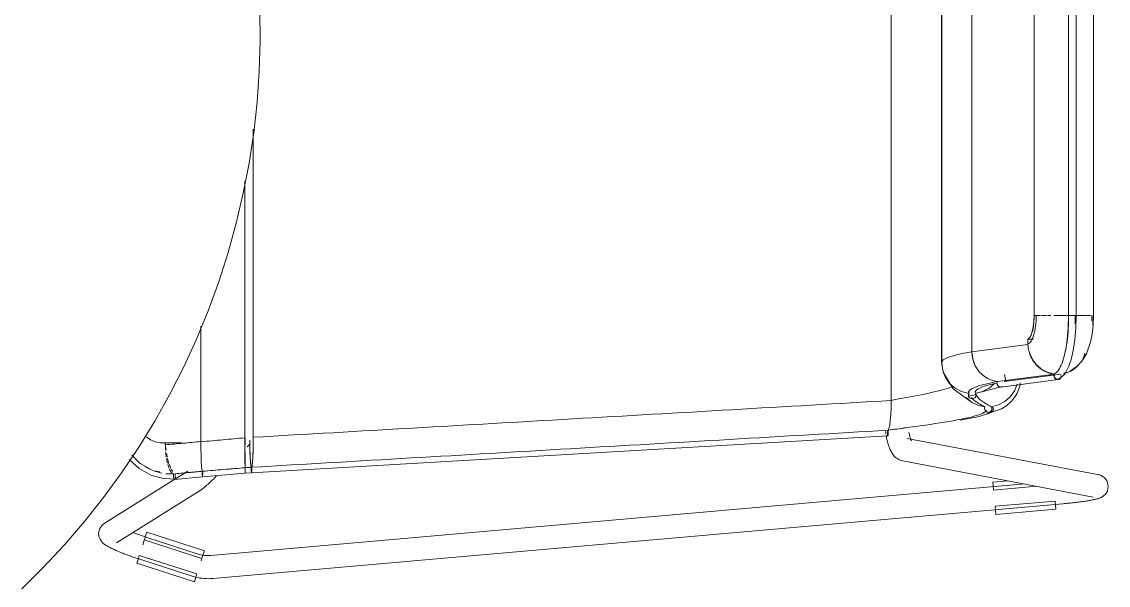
# Model space of a CAD drawing. Header units: millimetres. Extents: x 155927 to 326028, y -36033 to 97293.
# Drawn here: x 159566 to 160133, y 17119 to 17413 of the extents above; entities that cross this region are included whole.
import ezdxf

# ---------------------------------------------------------------- set-up
doc = ezdxf.new("R2010")
doc.units = ezdxf.units.MM
doc.header["$MEASUREMENT"] = 0
doc.layers.add('I-FURN', color=8, linetype='CONTINUOUS', lineweight=9)

msp = doc.modelspace()

# ---------------------------------------------------------------- linework, layer by layer
at = {"layer": 'I-FURN'}
for p, q in [((160019.85, 17215.12), (160019.85, 17598.52)), ((160019.85, 17598.52), (160019.85, 17215.12)), ((160046.2, 17578.67), (160046.2, 17273.87)), ((160046.35, 17234.42), (160046.35, 17579.21)), ((160046.35, 17579.21), (160046.35, 17234.42)), ((160061.95, 17240.46), (160061.95, 17573.17)), ((160061.95, 17573.17), (160061.95, 17240.46)), ((160094.42, 17554.24), (160094.42, 17259.39)), ((160094.48, 17259.39), (160094.48, 17554.24)), ((160112.32, 17554.24), (160112.32, 17259.39)), ((160116.28, 17259.39), (160116.28, 17554.24)), ((160125.32, 17259.39), (160125.32, 17554.24)), ((159690.79, 17402.5), (159690.65, 17418.5)), ((159690.3, 17386.51), (159690.79, 17402.5)), ((159689.17, 17370.55), (159690.3, 17386.51)), ((159687.4, 17354.65), (159689.17, 17370.55)), ((159685, 17338.83), (159687.4, 17354.65)), ((159687.12, 17195.86), (159687.12, 17356.44)), ((159687.12, 17356.44), (159687.12, 17195.86)), ((159681.96, 17323.12), (159685, 17338.83)), ((159682.8, 17195.6), (159682.8, 17329.34)), ((159682.8, 17329.34), (159682.8, 17195.6)), ((159678.3, 17307.55), (159681.96, 17323.12)), ((159674.02, 17292.13), (159678.3, 17307.55)), ((159669.13, 17276.9), (159674.02, 17292.13)), ((159663.63, 17261.87), (159669.13, 17276.9)), ((160046.2, 17273.87), (160046.2, 17234.96)), ((159657.54, 17247.08), (159663.63, 17261.87)), ((160094.42, 17259.39), (160094.31, 17256.35)), ((160095.55, 17259.39), (160097.81, 17259.39)), ((160096.01, 17259.39), (160096.01, 17259.39)), ((160100.8, 17259.39), (160098.33, 17259.39)), ((160103.16, 17259.39), (160101.32, 17259.39)), ((160108.34, 17259.39), (160104.79, 17259.39)), ((160108.54, 17259.39), (160112.35, 17259.39)), ((160112.35, 17259.39), (160108.54, 17259.39)), ((160112.24, 17253.16), (160112.32, 17259.39)), ((160116.28, 17259.39), (160112.33, 17259.39)), ((160112.33, 17259.39), (160112.43, 17259.39)), ((160112.43, 17259.39), (160112.66, 17259.39)), ((160112.66, 17259.39), (160112.99, 17259.39)), ((160112.99, 17259.39), (160113.4, 17259.39)), ((160113.4, 17259.39), (160113.88, 17259.39)), ((160113.88, 17259.39), (160114.38, 17259.39)), ((160114.38, 17259.39), (160114.87, 17259.39)), ((160114.87, 17259.39), (160115.32, 17259.39)), ((160115.32, 17259.39), (160115.71, 17259.39)), ((160115.71, 17259.39), (160116.02, 17259.39)), ((160116.02, 17259.39), (160116.21, 17259.39)), ((160116.04, 17259.39), (160119.07, 17259.39)), ((160119.05, 17259.39), (160116.04, 17259.39)), ((160116.28, 17259.39), (160116.19, 17252.85)), ((160116.21, 17259.39), (160116.28, 17259.39)), ((160121.8, 17259.39), (160119.22, 17259.39)), ((160123.83, 17259.39), (160122.08, 17259.39)), ((160125.3, 17259.39), (160125.02, 17259.39)), ((160125.15, 17259.39), (160125.32, 17259.39)), ((160125.32, 17259.39), (160125.21, 17254.36)), ((159659.84, 17253.77), (159659.84, 17193.66)), ((159659.84, 17193.66), (159659.84, 17253.77)), ((160093.48, 17251.01), (160092.81, 17249.03)), ((160093.99, 17253.5), (160093.48, 17251.01)), ((160094.31, 17256.35), (160093.99, 17253.5)), ((160111.71, 17246.6), (160112.24, 17253.16)), ((160116.19, 17252.85), (160115.7, 17246.73)), ((160125.21, 17254.36), (160124.7, 17249.54)), ((159650.86, 17232.54), (159657.54, 17247.08)), ((160092.02, 17247.67), (160091.16, 17247.04)), ((160091.16, 17247.04), (160094.17, 17247.04)), ((160091.16, 17247.04), (160091.23, 17244.32)), ((160091.18, 17247.04), (160094.17, 17247.03)), ((160092.81, 17249.03), (160092.02, 17247.67)), ((160111.12, 17242.59), (160111.71, 17246.6)), ((160115.7, 17246.73), (160114.86, 17241.11)), ((160123.91, 17245.5), (160121.78, 17239.45)), ((160124.7, 17249.54), (160123.91, 17245.5)), ((160091.23, 17244.32), (160061.95, 17240.46)), ((160061.95, 17240.46), (160062.43, 17236.69)), ((160110.15, 17238.16), (160111.12, 17242.59)), ((160114.86, 17241.11), (160113.76, 17236.41)), ((160046.2, 17234.96), (160047, 17229.92)), ((160046.35, 17234.42), (160046.83, 17230.63)), ((160046.83, 17230.63), (160046.36, 17234.42)), ((160062.43, 17236.69), (160063.75, 17233.14)), ((160109.06, 17234.72), (160110.15, 17238.16)), ((160113.76, 17236.41), (160112.6, 17232.96)), ((160119.39, 17235.57), (160117.1, 17233.1)), ((160121.78, 17239.45), (160119.39, 17235.57)), ((159643.6, 17218.28), (159650.86, 17232.54)), ((160048.2, 17227.07), (160046.83, 17230.63)), ((160046.83, 17230.63), (160048.19, 17227.06)), ((160047, 17229.92), (160048.37, 17226.75)), ((160047.07, 17229.77), (160052.18, 17221.12)), ((160063.75, 17233.14), (160065.83, 17230.03)), ((160065.83, 17230.03), (160068.57, 17227.54)), ((160105.03, 17228.76), (160075.33, 17224.91)), ((160078.88, 17224.93), (160108.57, 17228.78)), ((160079.66, 17225.06), (160078.97, 17228.55)), ((160107.38, 17228.62), (160102.6, 17228.01)), ((160110.41, 17228.84), (160107.51, 17226.29)), ((160112.6, 17232.96), (160110.41, 17228.84)), ((160113.2, 17230.42), (160113, 17230.32)), ((160117.1, 17233.1), (160113.2, 17230.42)), ((160048.19, 17227.06), (160050.36, 17223.93)), ((160050.37, 17223.93), (160048.2, 17227.07)), ((160050.36, 17223.93), (160053.24, 17221.42)), ((160053.24, 17221.42), (160050.37, 17223.93)), ((160070.96, 17221.42), (160073.84, 17223.93)), ((160075.17, 17224.44), (160075.14, 17223.94)), ((160075.14, 17223.94), (160075.22, 17223.45)), ((160075.22, 17223.45), (160075.41, 17223)), ((160075.41, 17223), (160075.71, 17222.62)), ((160075.71, 17222.62), (160076.09, 17222.32)), ((160077.24, 17222.08), (160107.01, 17225.94)), ((160084.17, 17220.02), (160085.57, 17223.54)), ((160085.62, 17218.95), (160086.91, 17222.55)), ((160086.91, 17222.55), (160087.14, 17224.32)), ((159635.78, 17204.33), (159643.6, 17218.28)), ((160052.18, 17221.12), (160061.72, 17214.14)), ((160056.63, 17219.67), (160053.24, 17221.42)), ((160053.24, 17221.42), (160056.63, 17219.66)), ((160056.63, 17219.66), (160060.35, 17218.77)), ((160060.15, 17217.81), (160060.19, 17218.3)), ((160060.18, 17218.3), (160060.15, 17217.8)), ((160060.23, 17217.32), (160060.15, 17217.81)), ((160060.15, 17217.8), (160060.23, 17217.31)), ((160060.35, 17218.77), (160060.18, 17218.3)), ((160060.19, 17218.3), (160060.35, 17218.77)), ((160060.43, 17216.86), (160060.23, 17217.32)), ((160060.23, 17217.31), (160060.43, 17216.86)), ((160060.25, 17217.26), (160064.14, 17218.09)), ((160060.33, 17219.84), (160060.38, 17216.96)), ((160060.75, 17216.48), (160060.43, 17216.86)), ((160060.43, 17216.86), (160060.74, 17216.48)), ((160063.77, 17216.86), (160063.45, 17216.48)), ((160063.45, 17216.48), (160063.77, 17216.86)), ((160063.97, 17217.32), (160063.77, 17216.86)), ((160063.77, 17216.86), (160063.97, 17217.31)), ((160065.7, 17219.13), (160063.83, 17218.8)), ((160063.85, 17218.77), (160067.57, 17219.66)), ((160063.85, 17218.77), (160064.01, 17218.3)), ((160064.01, 17218.3), (160063.85, 17218.77)), ((160064.05, 17217.81), (160063.97, 17217.32)), ((160063.97, 17217.31), (160064.05, 17217.8)), ((160064.01, 17218.3), (160064.05, 17217.81)), ((160064.05, 17217.8), (160064.01, 17218.3)), ((160077.31, 17222.1), (160065.7, 17219.13)), ((160067.57, 17219.66), (160070.96, 17221.42)), ((160076.09, 17222.32), (160076.53, 17222.13)), ((160076.53, 17222.13), (160077, 17222.07)), ((160077, 17222.07), (160077.47, 17222.13)), ((160077.47, 17222.13), (160077.91, 17222.32)), ((160079.17, 17214.46), (160082, 17216.94)), ((160082, 17216.94), (160084.17, 17220.02)), ((160084.27, 17216.67), (160085.62, 17218.95)), ((160019.64, 17207.81), (160019.79, 17211.35)), ((160019.79, 17211.28), (160019.64, 17207.81)), ((160019.79, 17211.35), (160019.85, 17215.12)), ((160019.85, 17215.04), (160019.79, 17211.35)), ((160061.8, 17214.2), (160058.96, 17216.59)), ((160058.96, 17216.59), (160061.8, 17214.19)), ((160060.74, 17216.48), (160061.15, 17216.18)), ((160061.15, 17216.19), (160060.75, 17216.48)), ((160061.61, 17216), (160061.15, 17216.19)), ((160061.15, 17216.18), (160061.61, 17216)), ((160062.1, 17215.93), (160061.61, 17216)), ((160061.61, 17216), (160062.1, 17215.93)), ((160061.72, 17214.14), (160063.47, 17213.25)), ((160065.12, 17212.55), (160061.8, 17214.2)), ((160061.8, 17214.19), (160065.12, 17212.55)), ((160062.59, 17216), (160062.1, 17215.93)), ((160062.1, 17215.93), (160062.59, 17216)), ((160063.05, 17216.19), (160062.59, 17216)), ((160062.59, 17216), (160063.05, 17216.18)), ((160063.45, 17216.48), (160063.05, 17216.19)), ((160063.05, 17216.18), (160063.45, 17216.48)), ((160068.74, 17211.76), (160065.12, 17212.55)), ((160065.12, 17212.55), (160068.73, 17211.76)), ((160068.58, 17211.29), (160068.55, 17210.79)), ((160068.56, 17210.79), (160068.59, 17211.29)), ((160068.73, 17211.76), (160068.58, 17211.29)), ((160068.59, 17211.29), (160068.74, 17211.76)), ((160072.22, 17211.81), (160075.85, 17212.72)), ((160072.22, 17211.81), (160072.38, 17211.34)), ((160072.39, 17211.34), (160072.22, 17211.81)), ((160072.38, 17211.34), (160072.43, 17210.85)), ((160072.43, 17210.84), (160072.39, 17211.34)), ((160075.85, 17212.72), (160079.17, 17214.46)), ((160077.43, 17210.7), (160080.25, 17212.51)), ((160080.25, 17212.51), (160082.5, 17214.51)), ((160082.5, 17214.51), (160084.27, 17216.67)), ((160019.4, 17204.71), (160019.64, 17207.81)), ((160019.64, 17207.76), (160019.4, 17204.71)), ((160056.05, 17204.81), (160065.71, 17206.71)), ((160065.71, 17206.71), (160077.43, 17210.7)), ((160068.55, 17210.79), (160068.64, 17210.3)), ((160068.65, 17210.3), (160068.56, 17210.79)), ((160068.64, 17210.3), (160068.85, 17209.85)), ((160068.85, 17209.85), (160068.65, 17210.3)), ((160069.17, 17209.47), (160068.85, 17209.85)), ((160068.85, 17209.85), (160069.17, 17209.47)), ((160069.57, 17209.18), (160069.17, 17209.47)), ((160069.17, 17209.47), (160069.57, 17209.18)), ((160070.03, 17209), (160069.57, 17209.18)), ((160069.57, 17209.18), (160070.03, 17209)), ((160070.52, 17208.94), (160070.03, 17209)), ((160070.03, 17209), (160070.52, 17208.94)), ((160071, 17209.01), (160070.52, 17208.94)), ((160070.52, 17208.94), (160071, 17209.01)), ((160071.46, 17209.21), (160071, 17209.01)), ((160071, 17209.01), (160071.46, 17209.21)), ((160071.85, 17209.51), (160071.46, 17209.21)), ((160071.46, 17209.21), (160071.85, 17209.51)), ((160072.16, 17209.9), (160071.85, 17209.51)), ((160071.85, 17209.51), (160072.16, 17209.89)), ((160072.35, 17210.35), (160072.16, 17209.9)), ((160072.16, 17209.89), (160072.35, 17210.35)), ((160072.43, 17210.85), (160072.35, 17210.35)), ((160072.35, 17210.35), (160072.43, 17210.84)), ((159627.4, 17190.69), (159635.78, 17204.33)), ((160018.72, 17200.47), (160018.32, 17199.56)), ((160018.32, 17199.57), (160018.72, 17200.47)), ((160018.72, 17200.47), (160019.09, 17202.22)), ((160019.09, 17202.21), (160018.72, 17200.47)), ((160019.09, 17202.22), (160019.4, 17204.71)), ((160019.4, 17204.68), (160019.09, 17202.21)), ((159682.81, 17191.81), (159682.8, 17195.6)), ((159682.8, 17195.6), (159682.81, 17191.81)), ((159682.93, 17195.59), (159682.93, 17191.81)), ((159682.93, 17191.81), (159682.93, 17195.59)), ((159685.34, 17194.32), (159685.36, 17192.07)), ((159686.23, 17177.41), (160018.14, 17196.7)), ((159687.09, 17192.08), (159687.12, 17195.86)), ((160017, 17198.22), (160016.9, 17198.95)), ((160017.11, 17197.51), (160017, 17198.22)), ((160017.35, 17196.11), (160017.23, 17196.8)), ((160017.49, 17195.43), (160017.35, 17196.11)), ((160017.63, 17194.76), (160017.49, 17195.43)), ((160017.78, 17194.11), (160017.63, 17194.76)), ((160017.92, 17199.06), (160017.92, 17198.56)), ((160017.92, 17198.56), (160017.92, 17199.05)), ((160017.92, 17198.56), (160017.93, 17198.07)), ((160017.93, 17198.06), (160017.92, 17198.56)), ((160017.93, 17198.07), (160017.95, 17197.62)), ((160017.95, 17197.61), (160017.93, 17198.06)), ((160017.95, 17197.62), (160017.99, 17197.24)), ((160017.99, 17197.23), (160017.95, 17197.61)), ((160017.99, 17197.24), (160018.03, 17196.95)), ((160018.03, 17196.94), (160017.99, 17197.23)), ((160018.03, 17196.95), (160018.08, 17196.76)), ((160018.08, 17196.76), (160018.03, 17196.94)), ((160018.08, 17196.76), (160018.14, 17196.7)), ((160018.14, 17196.7), (160018.08, 17196.76)), ((160018.14, 17196.7), (160018.19, 17196.77)), ((160018.19, 17196.77), (160018.14, 17196.7)), ((160018.19, 17196.77), (160018.24, 17196.97)), ((160018.24, 17196.96), (160018.19, 17196.77)), ((160018.24, 17196.97), (160018.28, 17197.26)), ((160018.28, 17197.26), (160018.24, 17196.96)), ((160018.28, 17197.26), (160018.32, 17197.65)), ((160018.32, 17197.65), (160018.28, 17197.26)), ((160018.34, 17199.1), (160018.32, 17199.57)), ((160018.32, 17199.56), (160018.34, 17199.09)), ((160018.32, 17197.65), (160018.34, 17198.11)), ((160018.34, 17198.1), (160018.32, 17197.65)), ((160018.35, 17198.6), (160018.34, 17199.1)), ((160018.34, 17199.09), (160018.35, 17198.59)), ((160018.34, 17198.11), (160018.35, 17198.6)), ((160018.35, 17198.59), (160018.34, 17198.1)), ((160127.51, 17176.48), (160028.22, 17195.3)), ((160029.24, 17197.85), (160029.14, 17198.34)), ((160029.34, 17197.38), (160029.24, 17197.85)), ((160029.45, 17196.93), (160029.34, 17197.38)), ((160029.55, 17196.51), (160029.45, 17196.93)), ((160029.66, 17196.12), (160029.55, 17196.51)), ((160029.77, 17195.75), (160029.66, 17196.12)), ((160029.88, 17195.41), (160029.77, 17195.75)), ((160029.98, 17195.11), (160029.88, 17195.41)), ((160030.08, 17194.84), (160029.98, 17195.11)), ((160030.18, 17194.61), (160030.08, 17194.84)), ((160030.27, 17194.41), (160030.18, 17194.61)), ((160030.34, 17194.26), (160030.27, 17194.41)), ((160030.39, 17194.18), (160030.34, 17194.26)), ((160030.43, 17194.1), (160030.39, 17194.18)), ((159618.49, 17177.41), (159627.4, 17190.69)), ((159640.04, 17192.95), (159649.79, 17192.95)), ((159641.28, 17191.96), (159641.28, 17193.01)), ((159659.84, 17193.66), (159659.86, 17189.9)), ((159659.86, 17189.89), (159659.84, 17193.54)), ((159659.94, 17186.36), (159659.86, 17189.8)), ((159659.86, 17189.8), (159659.94, 17186.36)), ((159682.81, 17188.25), (159682.81, 17191.81)), ((159682.81, 17191.81), (159682.81, 17188.24)), ((159683.95, 17190.9), (159685.48, 17192.38)), ((159685.36, 17192.07), (159685.44, 17188.52)), ((159685.44, 17188.52), (159685.56, 17185.4)), ((159686.89, 17185.39), (159687.02, 17188.52)), ((159687.02, 17188.52), (159687.09, 17192.08)), ((160017.95, 17193.46), (160017.78, 17194.11)), ((160018.12, 17192.83), (160017.95, 17193.46)), ((160018.3, 17192.22), (160018.12, 17192.83)), ((160018.49, 17191.61), (160018.3, 17192.22)), ((160018.7, 17191.02), (160018.49, 17191.61)), ((160018.92, 17190.44), (160018.7, 17191.02)), ((160019.15, 17189.87), (160018.92, 17190.44)), ((160019.41, 17189.31), (160019.15, 17189.87)), ((160019.68, 17188.75), (160019.41, 17189.31)), ((160019.97, 17188.22), (160019.68, 17188.75)), ((160030.45, 17194.08), (160030.43, 17194.1)), ((159627.63, 17179.56), (159622.48, 17184.3)), ((159628.21, 17182.24), (159623.74, 17186.51)), ((159659.94, 17186.36), (159660.05, 17183.26)), ((159660.05, 17183.26), (159659.94, 17186.3)), ((159660.05, 17183.26), (159660.2, 17180.79)), ((159660.2, 17180.78), (159660.05, 17183.22)), ((159682.82, 17185.12), (159682.81, 17188.24)), ((159682.81, 17188.24), (159682.82, 17185.11)), ((159682.83, 17182.61), (159682.82, 17185.11)), ((159682.82, 17185.11), (159682.83, 17182.61)), ((159682.91, 17185.13), (159682.9, 17182.63)), ((159682.9, 17182.63), (159682.91, 17185.13)), ((159682.92, 17188.25), (159682.91, 17185.13)), ((159682.91, 17185.13), (159682.92, 17188.25)), ((159685.56, 17185.4), (159685.72, 17182.91)), ((159685.72, 17182.91), (159685.92, 17181.15)), ((159686.54, 17181.13), (159686.73, 17182.88)), ((159686.73, 17182.88), (159686.89, 17185.39)), ((160020.29, 17187.68), (160019.97, 17188.22)), ((160020.65, 17187.14), (160020.29, 17187.68)), ((160021.05, 17186.61), (160020.65, 17187.14)), ((160021.51, 17186.08), (160021.05, 17186.61)), ((160022.02, 17185.56), (160021.51, 17186.08)), ((160022.62, 17185.05), (160022.02, 17185.56)), ((160023.31, 17184.57), (160022.62, 17185.05)), ((160024.1, 17184.13), (160023.31, 17184.57)), ((160025, 17183.77), (160024.1, 17184.13)), ((160025.98, 17183.51), (160025, 17183.77)), ((160025.98, 17183.51), (160125.27, 17164.69)), ((159609.06, 17164.49), (159618.49, 17177.41)), ((159633.64, 17176.17), (159627.63, 17179.56)), ((159634.04, 17178.88), (159628.21, 17182.24)), ((159653.03, 17178.23), (159646.58, 17174.19)), ((159660.2, 17180.79), (159660.38, 17179.05)), ((159660.38, 17179.05), (159660.2, 17180.77)), ((159660.57, 17178.16), (159660.38, 17179.05)), ((159660.38, 17179.05), (159660.57, 17178.16)), ((159660.57, 17177.69), (159660.56, 17177.19)), ((159660.56, 17177.19), (159660.57, 17177.69)), ((159660.56, 17177.19), (159660.57, 17176.7)), ((159660.57, 17176.7), (159660.56, 17177.19)), ((159660.57, 17178.16), (159660.57, 17177.69)), ((159660.57, 17177.69), (159660.57, 17178.16)), ((159660.67, 17175.31), (159682.87, 17177.13)), ((159660.77, 17177.67), (159660.76, 17178.15)), ((159660.76, 17178.15), (159660.77, 17177.68)), ((159660.77, 17177.18), (159660.76, 17176.69)), ((159660.77, 17176.68), (159660.77, 17177.18)), ((159682.85, 17180.86), (159682.83, 17182.61)), ((159682.83, 17182.61), (159682.85, 17180.86)), ((159682.86, 17179.98), (159682.85, 17180.86)), ((159682.85, 17180.86), (159682.86, 17179.97)), ((159682.86, 17179.51), (159682.86, 17179.98)), ((159682.86, 17179.97), (159682.86, 17179.5)), ((159682.86, 17179.01), (159682.86, 17179.51)), ((159682.86, 17179.5), (159682.86, 17179.01)), ((159682.86, 17178.52), (159682.86, 17179.01)), ((159682.86, 17179.01), (159682.86, 17178.51)), ((159682.86, 17178.07), (159682.86, 17178.52)), ((159682.86, 17178.51), (159682.86, 17178.06)), ((159682.86, 17177.69), (159682.86, 17178.07)), ((159682.86, 17178.06), (159682.86, 17177.68)), ((159682.86, 17177.39), (159682.86, 17177.69)), ((159682.86, 17177.68), (159682.86, 17177.39)), ((159682.87, 17179.98), (159682.88, 17179.51)), ((159682.88, 17179.51), (159682.87, 17179.98)), ((159682.88, 17179.02), (159682.87, 17178.53)), ((159682.87, 17178.52), (159682.88, 17179.01)), ((159682.87, 17178.53), (159682.87, 17178.07)), ((159682.87, 17178.07), (159682.87, 17178.52)), ((159682.87, 17178.07), (159682.87, 17177.69)), ((159682.87, 17177.69), (159682.87, 17178.07)), ((159686.23, 17177.41), (159682.87, 17177.14)), ((159682.87, 17177.21), (159682.87, 17177.14)), ((159682.87, 17177.14), (159682.87, 17177.2)), ((159682.87, 17177.2), (159682.87, 17177.13)), ((159682.87, 17177.13), (159682.87, 17177.2)), ((159682.88, 17179.51), (159682.88, 17179.02)), ((159682.88, 17179.01), (159682.88, 17179.51)), ((159682.9, 17182.63), (159682.89, 17180.88)), ((159682.89, 17180.88), (159682.9, 17182.63)), ((159685.92, 17181.15), (159686.13, 17180.25)), ((159686.13, 17180.25), (159686.12, 17179.78)), ((159686.12, 17179.78), (159686.12, 17179.29)), ((159686.12, 17179.29), (159686.12, 17178.8)), ((159686.12, 17178.8), (159686.13, 17178.35)), ((159686.13, 17178.35), (159686.15, 17177.96)), ((159686.15, 17177.96), (159686.17, 17177.67)), ((159686.17, 17177.67), (159686.2, 17177.48)), ((159686.2, 17177.48), (159686.23, 17177.41)), ((159686.23, 17177.41), (159686.25, 17177.48)), ((159686.25, 17177.48), (159686.28, 17177.66)), ((159686.28, 17177.66), (159686.3, 17177.96)), ((159686.3, 17177.96), (159686.32, 17178.34)), ((159686.32, 17178.34), (159686.33, 17178.79)), ((159686.33, 17180.24), (159686.54, 17181.13)), ((159686.33, 17179.78), (159686.33, 17180.24)), ((159686.34, 17179.28), (159686.33, 17179.78)), ((159686.33, 17178.79), (159686.34, 17179.28)), ((159646.21, 17173.96), (159609.44, 17150.92)), ((159640.16, 17174.29), (159633.64, 17176.17)), ((159647.07, 17174.01), (159640.16, 17174.29)), ((159646.18, 17173.89), (159660.67, 17175.31)), ((159660.57, 17176.7), (159660.58, 17176.24)), ((159660.58, 17176.25), (159660.57, 17176.7)), ((159660.59, 17175.87), (159660.58, 17176.25)), ((159660.58, 17176.24), (159660.59, 17175.86)), ((159660.62, 17175.57), (159660.59, 17175.87)), ((159660.59, 17175.86), (159660.62, 17175.57)), ((159660.62, 17175.57), (159660.64, 17175.38)), ((159660.67, 17175.31), (159660.64, 17175.38)), ((159660.64, 17175.38), (159660.67, 17175.31)), ((159660.69, 17175.38), (159660.67, 17175.31)), ((159660.67, 17175.31), (159660.69, 17175.37)), ((159660.69, 17175.37), (159660.72, 17175.56)), ((159660.72, 17175.56), (159660.69, 17175.38)), ((159660.72, 17175.56), (159660.74, 17175.85)), ((159660.74, 17175.85), (159660.72, 17175.56)), ((159660.75, 17176.24), (159660.74, 17175.85)), ((159660.74, 17175.85), (159660.75, 17176.23)), ((159660.76, 17176.69), (159660.75, 17176.24)), ((159660.75, 17176.23), (159660.77, 17176.68)), ((159663.19, 17171.18), (159663.54, 17171.5)), ((159663.54, 17171.5), (159663.9, 17171.83)), ((159663.9, 17171.83), (159664.28, 17172.17)), ((159664.28, 17172.17), (159664.67, 17172.53)), ((159664.67, 17172.53), (159665.07, 17172.89)), ((160089.55, 17171.51), (159665.05, 17134.22)), ((159665.07, 17172.89), (159665.49, 17173.27)), ((159665.49, 17173.27), (159665.91, 17173.67)), ((159665.91, 17173.67), (159666.35, 17174.07)), ((159666.35, 17174.07), (159666.79, 17174.48)), ((159666.79, 17174.48), (159667.24, 17174.91)), ((159667.24, 17174.91), (159667.71, 17175.34)), ((159667.71, 17175.34), (159668.18, 17175.78)), ((160080.82, 17173.24), (160072.92, 17172.55)), ((160073.1, 17170.51), (160072.92, 17172.55)), ((160127.92, 17176.4), (160127.51, 17176.48)), ((160128.44, 17176.26), (160127.92, 17176.4)), ((160129.06, 17176.05), (160128.44, 17176.26)), ((160129.86, 17175.67), (160129.06, 17176.05)), ((160130.94, 17174.92), (160129.86, 17175.67)), ((160132.27, 17173.35), (160130.94, 17174.92)), ((160132.27, 17173.35), (160133.1, 17170.6)), ((159615.81, 17140.75), (159659.4, 17168.06)), ((159659.4, 17168.06), (159659.72, 17168.27)), ((159659.72, 17168.27), (159659.98, 17168.46)), ((159659.98, 17168.46), (159660.21, 17168.63)), ((159660.21, 17168.63), (159660.43, 17168.8)), ((159660.43, 17168.8), (159660.65, 17168.98)), ((159660.65, 17168.98), (159660.89, 17169.17)), ((159660.89, 17169.17), (159661.13, 17169.38)), ((159661.13, 17169.38), (159661.38, 17169.59)), ((159661.38, 17169.59), (159661.64, 17169.82)), ((159661.64, 17169.82), (159661.92, 17170.06)), ((159661.92, 17170.06), (159662.22, 17170.32)), ((159662.22, 17170.32), (159662.53, 17170.59)), ((159662.53, 17170.59), (159662.85, 17170.88)), ((159662.85, 17170.88), (159663.19, 17171.18)), ((160073.28, 17168.44), (160073.1, 17170.51)), ((160073.29, 17168.32), (160095.9, 17170.3)), ((160131.58, 17166.18), (160130.67, 17165.33)), ((160132.62, 17167.83), (160131.58, 17166.18)), ((160133.1, 17170.6), (160132.62, 17167.83)), ((159599.11, 17151.96), (159609.06, 17164.49)), ((159666.1, 17122.27), (160109.42, 17161.21)), ((160105.44, 17162.63), (160074.03, 17159.87)), ((160105.46, 17162.51), (160105.64, 17160.44)), ((160105.64, 17160.44), (160105.82, 17158.4)), ((160109.58, 17161.23), (160109.42, 17161.21)), ((160110.33, 17161.3), (160109.58, 17161.23)), ((160111.08, 17161.37), (160110.33, 17161.3)), ((160111.83, 17161.44), (160111.08, 17161.37)), ((160112.58, 17161.51), (160111.83, 17161.44)), ((160113.32, 17161.59), (160112.58, 17161.51)), ((160114.05, 17161.67), (160113.32, 17161.59)), ((160114.77, 17161.75), (160114.05, 17161.67)), ((160115.49, 17161.83), (160114.77, 17161.75)), ((160116.2, 17161.91), (160115.49, 17161.83)), ((160116.9, 17161.99), (160116.2, 17161.91)), ((160117.59, 17162.08), (160116.9, 17161.99)), ((160118.26, 17162.17), (160117.59, 17162.08)), ((160118.93, 17162.25), (160118.26, 17162.17)), ((160119.58, 17162.34), (160118.93, 17162.25)), ((160120.21, 17162.43), (160119.58, 17162.34)), ((160120.83, 17162.52), (160120.21, 17162.43)), ((160121.43, 17162.61), (160120.83, 17162.52)), ((160122.02, 17162.71), (160121.43, 17162.61)), ((160122.59, 17162.8), (160122.02, 17162.71)), ((160123.14, 17162.89), (160122.59, 17162.8)), ((160123.67, 17162.99), (160123.14, 17162.89)), ((160124.19, 17163.08), (160123.67, 17162.99)), ((160124.68, 17163.17), (160124.19, 17163.08)), ((160125.16, 17163.27), (160124.68, 17163.17)), ((160125.62, 17163.37), (160125.16, 17163.27)), ((160126.06, 17163.47), (160125.62, 17163.37)), ((160126.49, 17163.57), (160126.06, 17163.47)), ((160126.9, 17163.67), (160126.49, 17163.57)), ((160127.3, 17163.78), (160126.9, 17163.67)), ((160127.7, 17163.89), (160127.3, 17163.78)), ((160128.1, 17164.02), (160127.7, 17163.89)), ((160128.5, 17164.16), (160128.1, 17164.02)), ((160128.93, 17164.33), (160128.5, 17164.16)), ((160129.4, 17164.54), (160128.93, 17164.33)), ((160129.96, 17164.85), (160129.4, 17164.54)), ((160130.67, 17165.33), (160129.96, 17164.85)), ((160074.23, 17157.68), (160074.05, 17159.75)), ((160074.41, 17155.64), (160074.23, 17157.68)), ((160105.82, 17158.4), (160074.41, 17155.64)), ((159588.67, 17139.83), (159599.11, 17151.96)), ((159608.32, 17150.03), (159607.1, 17148.3)), ((159608.32, 17150.03), (159609.44, 17150.92)), ((159607.1, 17148.3), (159606.51, 17146.07)), ((159606.51, 17146.07), (159606.68, 17144.1)), ((159606.68, 17144.1), (159607.21, 17142.71)), ((159624.7, 17146.12), (159625.32, 17145.88)), ((159625.32, 17145.88), (159625.96, 17145.65)), ((159625.96, 17145.65), (159626.61, 17145.41)), ((159626.61, 17145.41), (159627.26, 17145.18)), ((159627.26, 17145.18), (159627.93, 17144.94)), ((159627.93, 17144.94), (159628.6, 17144.71)), ((159628.6, 17144.71), (159629.28, 17144.47)), ((159629.28, 17144.47), (159629.97, 17144.24)), ((159629.97, 17144.24), (159630.66, 17144.01)), ((159630.36, 17142.47), (159631, 17144.44)), ((159630.66, 17144.01), (159631.35, 17143.78)), ((159631, 17144.44), (159631.63, 17146.39)), ((159631.35, 17143.78), (159631.68, 17143.68)), ((159661.63, 17136.71), (159631.63, 17146.39)), ((159658.49, 17134.96), (159631.68, 17143.68)), ((159577.76, 17128.13), (159588.67, 17139.83)), ((159607.21, 17142.71), (159607.77, 17141.8)), ((159607.77, 17141.8), (159608.29, 17141.17)), ((159608.29, 17141.17), (159608.76, 17140.71)), ((159608.76, 17140.71), (159609.18, 17140.34)), ((159609.18, 17140.34), (159609.59, 17140.03)), ((159609.59, 17140.03), (159609.98, 17139.75)), ((159609.98, 17139.75), (159610.36, 17139.49)), ((159610.36, 17139.49), (159610.75, 17139.25)), ((159610.75, 17139.25), (159611.15, 17139.02)), ((159611.15, 17139.02), (159611.56, 17138.79)), ((159611.56, 17138.79), (159611.99, 17138.56)), ((159611.99, 17138.56), (159612.43, 17138.33)), ((159612.43, 17138.33), (159612.89, 17138.1)), ((159612.89, 17138.1), (159613.36, 17137.87)), ((159613.36, 17137.87), (159613.85, 17137.63)), ((159613.85, 17137.63), (159614.36, 17137.4)), ((159630.29, 17142.25), (159629.49, 17139.78)), ((159630.32, 17142.35), (159660.33, 17132.66)), ((159614.36, 17137.4), (159614.89, 17137.16)), ((159614.89, 17137.16), (159615.43, 17136.92)), ((159615.43, 17136.92), (159616, 17136.68)), ((159616, 17136.68), (159616.57, 17136.43)), ((159616.57, 17136.43), (159617.17, 17136.19)), ((159617.17, 17136.19), (159617.78, 17135.94)), ((159617.78, 17135.94), (159618.41, 17135.69)), ((159618.41, 17135.69), (159619.05, 17135.43)), ((159619.05, 17135.43), (159619.7, 17135.18)), ((159619.7, 17135.18), (159620.36, 17134.93)), ((159620.36, 17134.93), (159621.04, 17134.67)), ((159621.04, 17134.67), (159621.73, 17134.42)), ((159621.73, 17134.42), (159622.43, 17134.16)), ((159622.43, 17134.16), (159623.14, 17133.91)), ((159623.14, 17133.91), (159623.85, 17133.66)), ((159623.85, 17133.66), (159624.57, 17133.4)), ((159624.57, 17133.4), (159625.3, 17133.15)), ((159625.3, 17133.15), (159626.04, 17132.9)), ((159626.04, 17132.9), (159626.77, 17132.66)), ((159626.41, 17130.24), (159627.04, 17132.19)), ((159626.77, 17132.66), (159627.51, 17132.41)), ((159627.04, 17132.19), (159627.68, 17134.16)), ((159627.51, 17132.41), (159627.97, 17132.26)), ((159657.72, 17124.59), (159627.72, 17134.28)), ((159627.97, 17132.26), (159654.78, 17123.55)), ((159658.52, 17134.96), (159658.49, 17134.96)), ((159659.15, 17134.76), (159658.52, 17134.96)), ((159659.79, 17134.6), (159659.15, 17134.76)), ((159660.44, 17134.46), (159659.79, 17134.6)), ((159660.3, 17132.57), (159659.92, 17131.4)), ((159661, 17134.75), (159660.37, 17132.78)), ((159661.09, 17134.35), (159660.44, 17134.46)), ((159661.63, 17136.71), (159661, 17134.75)), ((159661.75, 17134.26), (159661.09, 17134.35)), ((159662.41, 17134.2), (159661.75, 17134.26)), ((159663.07, 17134.16), (159662.41, 17134.2)), ((159663.73, 17134.15), (159663.07, 17134.16)), ((159664.39, 17134.17), (159663.73, 17134.15)), ((159665.05, 17134.22), (159664.39, 17134.17)), ((159566.38, 17116.88), (159577.76, 17128.13)), ((159656.42, 17120.55), (159626.41, 17130.24)), ((159654.78, 17123.55), (159655.87, 17123.22)), ((159655.87, 17123.22), (159656.98, 17122.93)), ((159657.05, 17122.5), (159656.42, 17120.55)), ((159656.98, 17122.93), (159658.09, 17122.69)), ((159657.69, 17124.48), (159657.05, 17122.5)), ((159658.09, 17122.69), (159659.22, 17122.49)), ((159659.22, 17122.49), (159660.35, 17122.34)), ((159660.35, 17122.34), (159661.49, 17122.23)), ((159661.49, 17122.23), (159662.63, 17122.17)), ((159662.63, 17122.17), (159663.77, 17122.15)), ((159663.77, 17122.15), (159664.91, 17122.18)), ((159664.91, 17122.18), (159666.05, 17122.26)), ((159666.05, 17122.26), (159666.1, 17122.26))]:
    msp.add_line(p, q, dxfattribs=at)
for centre, major_axis, ratio, start_param, end_param in [((160109.57, 17259.39), (15.75, 0), 0.000004, 3.431839, 3.614078), ((160121.04, 17259.39), (0, -12.4), 0.287441, 1.332781, 1.570796), ((160077.02, 17240.59), (0, -15.78), 0.955139, 4.720632, 5.68731), ((160077.02, 17240.59), (0, -15.78), 0.955139, 5.687432, 5.928979), ((160077.02, 17240.59), (0, -15.78), 0.955139, 5.929149, 6.170649), ((160077.01, 17224.03), (0, -1.96), 0.955139, 4.501447, 6.790779)]:
    msp.add_ellipse(centre, major_axis=major_axis, ratio=ratio, start_param=start_param, end_param=end_param, dxfattribs=at)
for points in [[(160095.55, 17259.39), (160095.49, 17255.6), (160094.52, 17248.2), (160092.36, 17244.82), (160091.24, 17244.57)], [(160093.53, 17251.01), (160094.08, 17253.06), (160094.36, 17255.78), (160094.46, 17258.55)], [(160112.35, 17259.39), (160112.39, 17257.04), (160112.32, 17252.39), (160111.69, 17245.53), (160110.58, 17239.39), (160109.05, 17234.32), (160107.15, 17230.62), (160105.75, 17229.31), (160105.02, 17228.96)], [(160115.75, 17259.39), (160115.78, 17257.96), (160115.77, 17256.54), (160115.73, 17255.13)], [(160125.23, 17259.39), (160125.24, 17257.68), (160125.16, 17256), (160125.01, 17254.42)], [(160091.23, 17244.32), (160091.27, 17243.03), (160091.63, 17240.52), (160093.04, 17236.92), (160095.23, 17233.78), (160098.07, 17231.25), (160101.41, 17229.48), (160103.79, 17228.9), (160105.03, 17228.76)], [(160095.34, 17234.1), (160094.5, 17235.05), (160093.08, 17237.16), (160092.03, 17239.54), (160091.78, 17240.79)], [(160119.84, 17237), (160120.27, 17237.89), (160120.67, 17238.82), (160120.91, 17239.78)], [(160046.2, 17234.96), (160046.2, 17234.78), (160046.26, 17234.6), (160046.36, 17234.42)], [(160098.15, 17231.59), (160097.37, 17232.14), (160096.66, 17232.77), (160096, 17233.46)], [(160103.51, 17229.22), (160102.13, 17229.53), (160100.76, 17230.03), (160099.5, 17230.73)], [(160104.85, 17228), (160104.84, 17228.16), (160104.84, 17228.33), (160104.88, 17228.49)], [(160111.91, 17229.84), (160111.28, 17229.6), (160110.63, 17229.44), (160109.97, 17229.3)], [(160060.35, 17218.77), (160059.8, 17219.8), (160061.77, 17221.84), (160069.83, 17223.89), (160075.33, 17224.91)], [(160019.85, 17215.04), (159964.49, 17211.84), (159909.07, 17208.65), (159853.61, 17205.45)], [(159853.61, 17205.45), (159798.15, 17202.26), (159742.65, 17199.06), (159687.12, 17195.86)], [(160018.33, 17199.58), (160021.4, 17199.97), (160024.49, 17200.35), (160027.54, 17200.74)], [(159671.31, 17194.57), (159667.48, 17194.22), (159663.66, 17193.88), (159659.84, 17193.54)], [(159682.8, 17195.6), (159678.97, 17195.26), (159675.14, 17194.91), (159671.31, 17194.57)], [(160018.32, 17199.56), (159963.09, 17196.34), (159852.49, 17189.9), (159741.73, 17183.46), (159686.33, 17180.24)], [(159641.29, 17193.01), (159640.78, 17192.96), (159640.27, 17192.94), (159639.77, 17192.95)], [(159641.28, 17191.96), (159644.31, 17192.22), (159650.45, 17192.76), (159656.7, 17193.35), (159659.84, 17193.66)], [(159641.38, 17189.16), (159641.33, 17190.08), (159641.29, 17191), (159641.28, 17191.96)], [(159641.52, 17190.55), (159641.57, 17190.07), (159641.64, 17189.6), (159641.7, 17189.13)], [(159641.75, 17185.6), (159641.63, 17186.45), (159641.51, 17187.33), (159641.45, 17188.24)], [(159642.38, 17182.37), (159642.2, 17183.11), (159642.04, 17183.92), (159641.89, 17184.75)], [(159641.97, 17187.43), (159642.08, 17186.74), (159642.21, 17186.09), (159642.35, 17185.43)], [(159642.5, 17184.77), (159642.71, 17183.85), (159642.94, 17182.9), (159643.19, 17182.06)], [(159636.22, 17178.39), (159636.93, 17178.12), (159637.65, 17177.94), (159638.39, 17177.82)], [(159643.25, 17179.72), (159643, 17180.31), (159642.77, 17180.97), (159642.57, 17181.7)], [(159643.34, 17181.73), (159643.61, 17180.92), (159643.9, 17180.11), (159644.19, 17179.55)], [(159645.62, 17176.72), (159645.23, 17176.87), (159644.48, 17177.43), (159643.78, 17178.58), (159643.45, 17179.27)], [(159644.31, 17179.31), (159644.62, 17178.67), (159644.94, 17178.27), (159645.26, 17177.94)], [(159645.62, 17176.72), (159648.06, 17176.96), (159653.01, 17177.44), (159658.05, 17177.92), (159660.57, 17178.16)], [(159653.68, 17177.44), (159656.02, 17177.67), (159658.39, 17177.91), (159660.76, 17178.15)], [(159682.86, 17179.97), (159679.14, 17179.67), (159671.71, 17179.07), (159664.28, 17178.46), (159660.57, 17178.16)], [(159671.71, 17179.06), (159668.06, 17178.75), (159664.41, 17178.45), (159660.76, 17178.15)], [(159676.55, 17179.46), (159676.14, 17179.42), (159675.73, 17179.39), (159675.32, 17179.35)], [(159682.86, 17179.98), (159683.44, 17180.02), (159684.59, 17180.11), (159685.75, 17180.2), (159686.33, 17180.24)], [(159682.87, 17179.98), (159683.42, 17180.03), (159684.5, 17180.12), (159685.58, 17180.21), (159686.13, 17180.25)], [(159644.08, 17176.75), (159643.26, 17176.76), (159642.43, 17176.81), (159641.62, 17176.89)], [(159642.84, 17176.87), (159643.49, 17176.81), (159644.14, 17176.8), (159644.79, 17176.81)]]:
    msp.add_open_spline(points, degree=3, dxfattribs=at)
for points, knots in [([(160061.95, 17240.46), (160056.23, 17239.45), (160048.59, 17237.62), (160046.2, 17235.79), (160046.2, 17234.96)], [0, 0, 0, 0, 0.5, 0.9107154, 0.9107154, 0.9107154, 0.9107154]), ([(160109.69, 17228.97), (160110.46, 17229.13), (160112.36, 17229.69), (160115.22, 17231.25), (160117.41, 17233.26), (160118.41, 17234.64), (160118.68, 17235.04)], [0.0592823, 0.0592823, 0.0592823, 0.0592823, 0.1666667, 0.3333333, 0.5, 0.565028, 0.565028, 0.565028, 0.565028]), ([(160105.03, 17228.76), (160104.97, 17228.61), (160104.9, 17228.4), (160104.86, 17228.12), (160104.85, 17227.83), (160104.88, 17227.54), (160104.97, 17227.25), (160105.08, 17226.98), (160105.28, 17226.66), (160105.58, 17226.34), (160105.95, 17226.11), (160106.31, 17225.97), (160106.62, 17225.92), (160106.89, 17225.92), (160107.16, 17225.95), (160107.4, 17226.03), (160107.65, 17226.14), (160107.95, 17226.33), (160108.26, 17226.66), (160108.48, 17227.05), (160108.57, 17227.41), (160108.61, 17227.67), (160108.62, 17227.83), (160108.61, 17227.9)], [0, 0, 0, 0, 0.0555556, 0.0833333, 0.1111111, 0.1666667, 0.1944444, 0.2222222, 0.2777778, 0.3333333, 0.3888889, 0.4444444, 0.4791667, 0.5138889, 0.5486111, 0.5833333, 0.6180556, 0.6527778, 0.7222222, 0.7916667, 0.8263889, 0.8611111, 0.8888889, 0.8888889, 0.8888889, 0.8888889]), ([(160063.85, 17218.77), (160063.31, 17219.8), (160065.04, 17221.61), (160071.52, 17223.43), (160075.24, 17224.22)], [0, 0, 0, 0, 0.5, 0.8877852, 0.8877852, 0.8877852, 0.8877852]), ([(160108.6, 17228), (160108.6, 17227.83), (160108.56, 17227.54), (160108.41, 17227.16), (160108.16, 17226.74), (160107.63, 17226.29), (160106.77, 17226.03), (160105.98, 17226.26), (160105.45, 17226.66), (160105.13, 17227.04), (160104.99, 17227.35), (160104.94, 17227.51)], [-0.875, -0.875, -0.875, -0.875, -0.8125, -0.765625, -0.71875, -0.625, -0.5, -0.375, -0.3125, -0.25, -0.1875, -0.1875, -0.1875, -0.1875]), ([(160052.13, 17222.41), (160050.98, 17221.93), (160046.73, 17220.47), (160036.02, 17218.03), (160025.24, 17216.09), (160019.85, 17215.12)], [0.375, 0.375, 0.375, 0.375, 0.5, 0.75, 1, 1, 1, 1]), ([(160072.22, 17211.81), (160069.82, 17212.97), (160066.39, 17215.07), (160064.6, 17217.16), (160064.14, 17218.09)], [0, 0, 0, 0, 0.5, 0.9025379, 0.9025379, 0.9025379, 0.9025379]), ([(160068.74, 17211.76), (160066.33, 17212.93), (160063.67, 17214.56), (160062, 17216.18), (160061.61, 17216.64)], [0, 0, 0, 0, 0.5, 0.696307, 0.696307, 0.696307, 0.696307]), ([(160069.8, 17207.96), (160070.52, 17208.22), (160073.55, 17209.51), (160073.78, 17210.79), (160072.22, 17211.81)], [0.6866019, 0.6866019, 0.6866019, 0.6866019, 0.75, 1, 1, 1, 1]), ([(160018.32, 17199.57), (160025.87, 17200.58), (160041.09, 17202.62), (160059.52, 17205.66), (160067.82, 17208.1), (160069.42, 17209.53), (160069.62, 17209.93)], [0, 0, 0, 0, 0.25, 0.5, 0.75, 0.8499412, 0.8499412, 0.8499412, 0.8499412]), ([(159641.28, 17193.01), (159638.9, 17192.79), (159635.3, 17193.42), (159632.3, 17195.35), (159631.39, 17196.11)], [0, 0, 0, 0, 0.3333333, 0.5, 0.5, 0.5, 0.5]), ([(159686.13, 17180.25), (159685.98, 17180.54), (159685.77, 17181.93), (159685.55, 17185.29), (159685.43, 17188.44), (159685.36, 17191.55), (159685.34, 17193.56), (159685.34, 17194.33)], [-1, -1, -1, -1, -0.6666667, -0.5, -0.3333333, -0.1666667, -0.0664381, -0.0664381, -0.0664381, -0.0664381]), ([(159687.12, 17195.86), (159687.12, 17194.59), (159687.1, 17192.04), (159687.02, 17188.44), (159686.9, 17185.27), (159686.68, 17181.91), (159686.47, 17180.52), (159686.33, 17180.24)], [-1, -1, -1, -1, -0.833333, -0.666667, -0.5, -0.333333, 0, 0, 0, 0]), ([(159639.48, 17177.22), (159637.21, 17177.65), (159634.06, 17178.65), (159631.23, 17180.3), (159630.43, 17180.83)], [-0.8344313, -0.8344313, -0.8344313, -0.8344313, -0.6666667, -0.5975811, -0.5975811, -0.5975811, -0.5975811]), ([(159686.23, 17177.41), (159686.21, 17177.41), (159686.18, 17177.55), (159686.15, 17177.94), (159686.13, 17178.33), (159686.12, 17178.79), (159686.11, 17179.28), (159686.12, 17179.79), (159686.12, 17180.1), (159686.13, 17180.25)], [-0.5, -0.5, -0.5, -0.5, -0.375, -0.3125, -0.25, -0.1875, -0.125, -0.0625, 0, 0, 0, 0]), ([(159686.33, 17180.24), (159686.33, 17180.02), (159686.34, 17179.53), (159686.34, 17178.9), (159686.33, 17178.44), (159686.31, 17178.02), (159686.28, 17177.57), (159686.25, 17177.41), (159686.23, 17177.41)], [-1, -1, -1, -1, -0.90625, -0.8125, -0.765625, -0.71875, -0.625, -0.501507, -0.501507, -0.501507, -0.501507]), ([(159646.03, 17173.94), (159646, 17173.95), (159645.96, 17174), (159645.88, 17174.1), (159645.78, 17174.3), (159645.68, 17174.62), (159645.6, 17175.01), (159645.57, 17175.37), (159645.55, 17175.74), (159645.56, 17176.19), (159645.59, 17176.54), (159645.62, 17176.72)], [0.5555556, 0.5555556, 0.5555556, 0.5555556, 0.5833333, 0.6180556, 0.6527778, 0.7222222, 0.7916667, 0.8263889, 0.8611111, 0.9305556, 1, 1, 1, 1]), ([(159646.35, 17176.82), (159646.34, 17176.6), (159646.35, 17176.12), (159646.43, 17175.36), (159646.59, 17174.7), (159646.76, 17174.26), (159646.88, 17174.11), (159646.92, 17174.07)], [-1, -1, -1, -1, -0.90625, -0.8125, -0.71875, -0.625, -0.5625, -0.5625, -0.5625, -0.5625])]:
    msp.add_open_spline(points, degree=3, knots=knots, dxfattribs=at)

doc.saveas('drawing.dxf')
